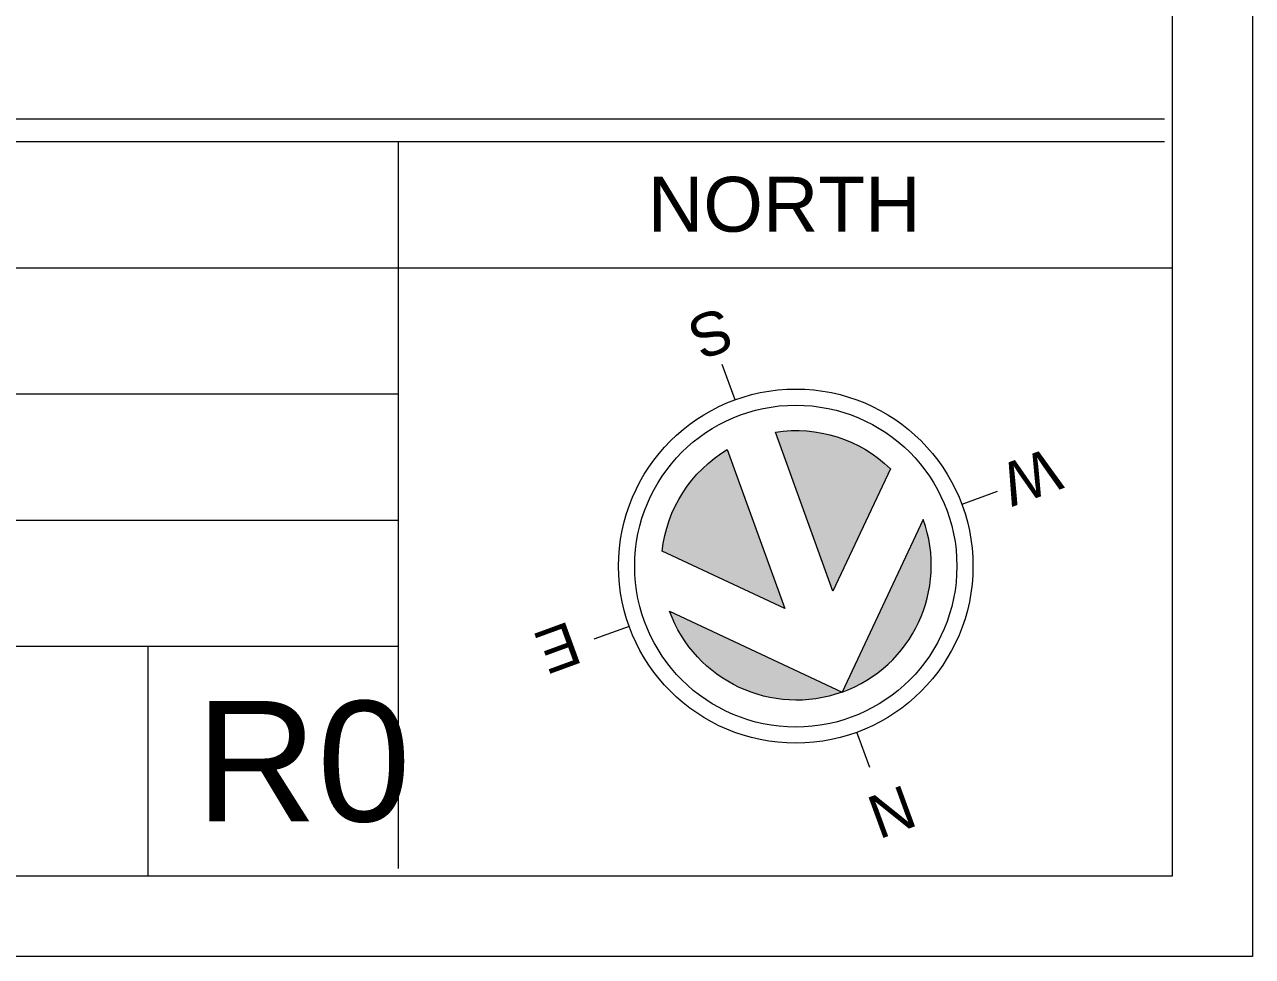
# Model space of a CAD drawing. Header units: millimetres. Extents: x 144517 to 159919, y -31393 to -20504.
# Drawn here: x 158797 to 159919, y -31393 to -30541 of the extents above; entities that cross this region are included whole.
import ezdxf

# ---------------------------------------------------------------- set-up
doc = ezdxf.new("R2010")
doc.units = ezdxf.units.MM
doc.header["$MEASUREMENT"] = 0
doc.layers.add('A - SHEET', color=7, linetype='Continuous', lineweight=9)
doc.styles.get("Standard").update_dxf_attribs({"font": 'arial.ttf'})
doc.styles.add('style1', font='arial.ttf')

# ---------------------------------------------------------------- blocks, each defined once
blk = doc.blocks.new('A_CAP_North')
for points in [[(4.547e-13, 0.9999999999995453, 0.4142135623730561), (-0.9999999999995453, -9.095e-13)], [(4.547e-13, 0.9999999999995453, -0.4142135623730561), (1.000000000000909, -9.095e-13)], [(-0.1898431238814737, 0.2731994350829154), (-0.8996514293380641, -0.4366088703741298, 0.2362455891227955), (-0.1898431238814737, -0.981814436804143)], [(0.189843123882838, 0.2731994350824607), (0.189843123882838, -0.9818144368036882, 0.2362455891227309), (0.8996514293394284, -0.4366088703741298)]]:
    blk.add_lwpolyline(points, format="xyb", close=True)

msp = doc.modelspace()

# ---------------------------------------------------------------- hatches: boundary and pattern name
at = {"layer": 'A - SHEET', "true_color": 0x505050}
h = msp.add_hatch(color=251, dxfattribs=at)
h.dxf.hatch_style = 1
edge = h.paths.add_edge_path()
edge.add_line((159535.576938506, -31058.80541300362), (159482.9929821042, -30913.38296301668))
edge.add_arc((159502.1324003127, -31035.10318205478), 123.2157824795669, 45.76742421871262, 98.93608192536851, ccw=False)
edge.add_line((159588.0843531958, -30946.81733467496), (159535.5769385058, -31058.80541300362))
edge = h.paths.add_edge_path()
edge.add_arc((159502.1324003123, -31035.1031820549), 123.2157824793886, 199.8797111575141, 289.87971115751407, ccw=False)
edge.add_line((159386.259218952, -31077.00228578559), (159544.031504043, -31150.97636341525))
edge = h.paths.add_edge_path()
edge.add_line((159491.5814850585, -31074.7139264839), (159379.5934067296, -31022.20651179384))
edge.add_arc((159502.1324003123, -31035.10318205473), 123.215782479586, 120.82334038987219, 173.9919980964835, ccw=False)
edge.add_line((159438.9975286567, -30929.29147649686), (159491.5814850585, -31074.71392648389))
edge = h.paths.add_edge_path()
edge.add_arc((159502.1324003127, -31035.10318205455), 123.2157824795749, 289.8797111573293, 379.8797111574801)
edge.add_line((159618.005581673, -30993.20407832392), (159544.0315040431, -31150.97636341523))

# ---------------------------------------------------------------- linework, layer by layer
at = {"layer": 'A - SHEET', "lineweight": 9, "extrusion": (0, -5.72097474e-07, 0.9999999999998364)}
for p, q in [((157577.9155476269, -30626.78987033667, -0.0018381143272003), (159838.4844781908, -30626.78987033667, -0.0018381143272003)), ((157577.9155476269, -30647.6667267238, -0.0018500579238879), (159838.4844781908, -30647.6667267238, -0.0018500579238879)), ((159138.7535149709, -31312.3749494788, -0.0022303358192836), (159138.7535149709, -30647.6667267238, -0.0018500579238879)), ((157577.9155476269, -30763.03347956106, -0.0019451273995814), (159845.3744998181, -30763.03347956106, -0.0019451273995814)), ((157577.9155476269, -30878.40023238161, -0.0020401968728154), (159138.7535149709, -30878.40023238161, -0.0020401968728154)), ((157577.9155476269, -30993.76698521917, -0.0021352663460495), (159138.7535149709, -30993.76698521917, -0.0021352663460495)), ((157577.9155476269, -31109.13373805608, -0.0022303358192836), (159138.7535149709, -31109.13373805608, -0.0022303358192836))]:
    msp.add_line(p, q, dxfattribs=at)
at = {"layer": 'A - SHEET', "color": 7, "lineweight": 0, "ltscale": 0.2}
for p, q in [((159446.101705605, -30883.76827080073, -0.0025509519848204), (159434.2605245083, -30851.45880559613, -0.0025509519848204)), ((159685.6410886476, -30967.6368432778, -0.0025509519848204), (159653.3314062644, -30979.47810396699, -0.0025509519848204)), ((159349.3724455752, -31090.87682493819, -0.0025509519848204), (159317.0627631925, -31102.71808562738, -0.0025509519848204)), ((159569.3425156626, -31220.03917418451, -0.0025509519848204), (159557.5013345664, -31187.72970898056, -0.0025509519848204))]:
    msp.add_line(p, q, dxfattribs=at)
at = {"layer": 'A - SHEET', "elevation": -0.0022303358586338}
for points in [[(144517.3331373462, -31392.65513405054), (144517.3331373462, -20504.38935040097), (159918.7646627965, -20504.38935040097), (159918.7646627965, -31392.65513405054)], [(144590.7233002906, -31319.26497110662), (144590.7233002906, -20577.77951334494), (159845.3744998181, -20577.77951334494), (159845.3744998181, -31319.26497110662)]]:
    msp.add_lwpolyline(points, close=True, dxfattribs=at)
at = {"layer": 'A - SHEET', "lineweight": 9, "elevation": -0.0022303358586338}
msp.add_lwpolyline([(158909.5697613021, -31109.13373803943), (158909.5697613021, -31319.26497110662)], dxfattribs=at)
at = {"layer": 'A - SHEET', "color": 7, "lineweight": 0, "ltscale": 0.2}
for radius in [161.8661766545596, 147.1510696859633]:
    msp.add_circle((159501.5898205943, -31035.82657619492, -0.0025509519848204), radius, dxfattribs=at)

# ---------------------------------------------------------------- block references
at = {"layer": 'A - SHEET', "xscale": -123.2157824795175, "yscale": 123.2157824795175, "zscale": 123.2157824795175, "rotation": 199.8797111575439}
msp.add_blockref('A_CAP_North', (159502.1324003123, -31035.1031820549, -0.0025509519848204), dxfattribs=at)

# ---------------------------------------------------------------- texts
at = {"layer": 'A - SHEET'}
for s, p in [('S', (159434.8203592829, -30798.3740902988, -0.0025509519848204)), ('W', (159734.1895661133, -30926.9456448224, -0.0025509519848204)), ('E', (159295.0388108471, -31085.77043380119, -0.0025509519848204))]:
    msp.add_text(s, height=39.41280639538109, rotation=200.0946892282069, dxfattribs=at).set_placement(p)
at = {"layer": 'A - SHEET', "extrusion": (0, -5.72097474e-07, 0.9999999999998364), "insert": (159366.4495071949, -30679.94846910473, -0.0018680316420731), "char_height": 50.17407246953524, "attachment_point": 1, "text_direction": (1, 0, 0), "style": 'style1'}
msp.add_mtext_dynamic_manual_height_columns('NORTH', width=0.976754827097643, gutter_width=0.0354917793476004, heights=[0], dxfattribs=at)
at = {"layer": 'A - SHEET', "extrusion": (2.672066e-10, -5.720973492e-07, 0.9999999999998364), "insert": (158953.298049995, -31159.15573655211, -0.0021660115892585), "char_height": 110.0852444284583, "attachment_point": 1, "text_direction": (1, -1.201e-13, -2.672066e-10), "style": 'style1'}
msp.add_mtext_dynamic_manual_height_columns('R0', width=48.76096458411883, gutter_width=0.0354917793476004, heights=[0], dxfattribs=at)
at = {"layer": 'A - SHEET', "insert": (159577.4075968287, -31285.82900935827, -0.0025509519848204), "char_height": 39.41280639538109, "attachment_point": 3, "rotation": 200.09468920774304}
msp.add_mtext_dynamic_manual_height_columns('N', width=0.1684134835759147, gutter_width=0.0328440053294843, heights=[0], dxfattribs=at)

doc.saveas('drawing.dxf')
